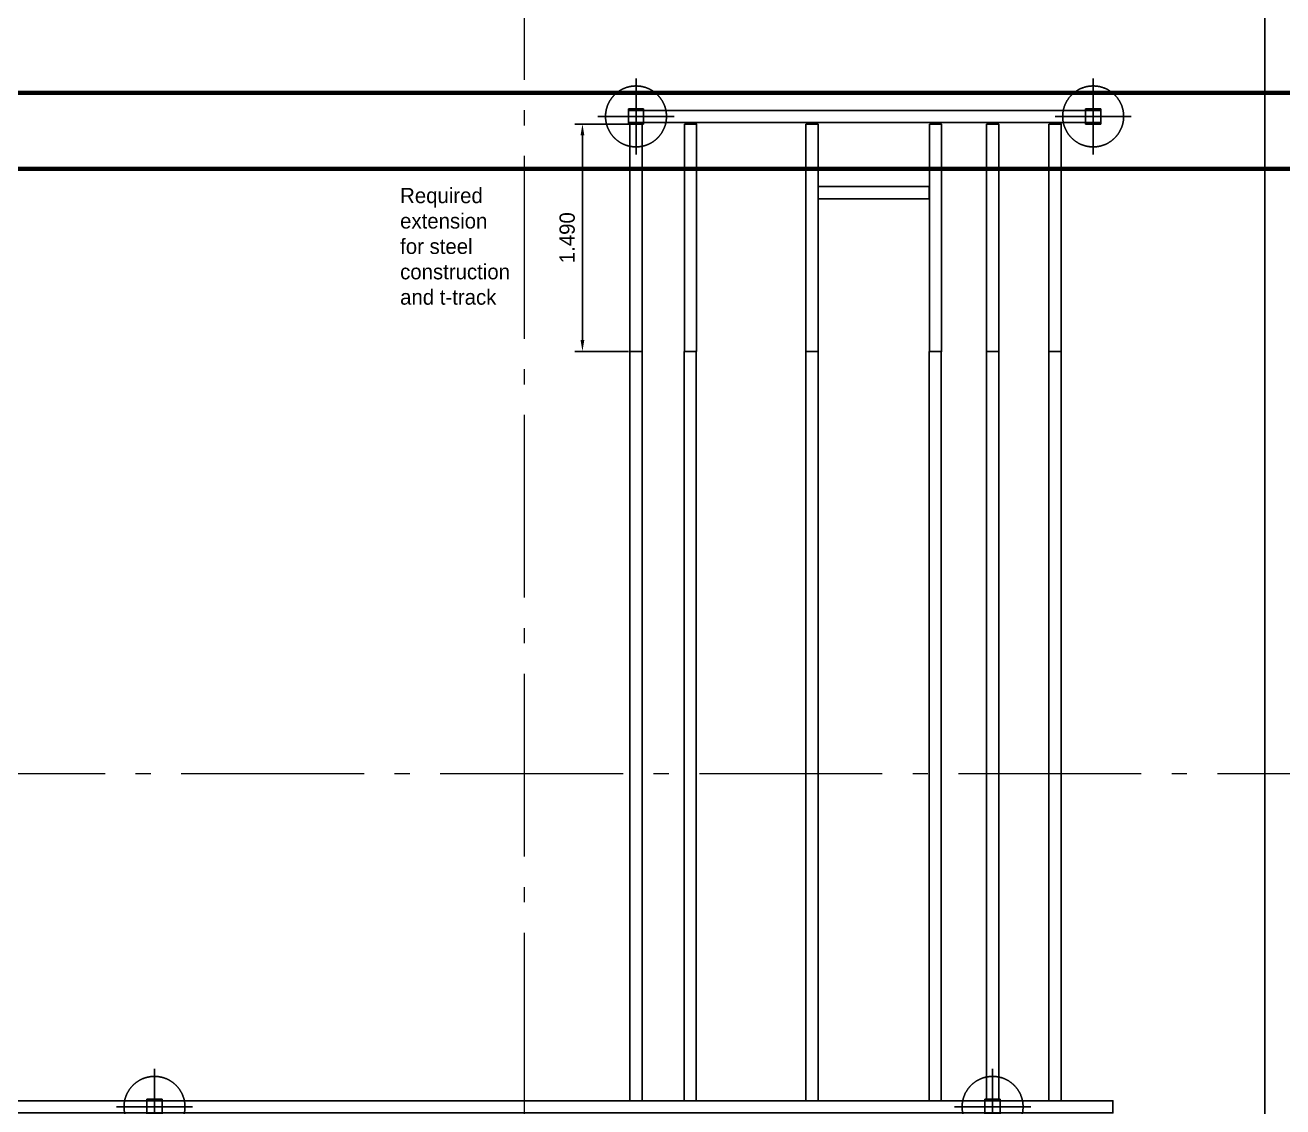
# Model space of a CAD drawing. Header units: millimetres. Extents: x -187347 to 135007, y -6415 to 292048.
# Drawn here: x -48216 to -39962, y 89866 to 96967 of the extents above; entities that cross this region are included whole.
import ezdxf

# ---------------------------------------------------------------- set-up
doc = ezdxf.new("R2010")
doc.units = ezdxf.units.MM
doc.header["$LTSCALE"] = 100
doc.linetypes.add('HIDDEN', pattern=[9.525, 6.35, -3.175])
doc.linetypes.add('Z_LINE-CNTR', pattern=[17, 12, -2, 1, -2])
doc.layers.get('0').update_dxf_attribs({"lineweight": 18})
for name, color, linetype, lineweight in [('BORDER', 4, 'Continuous', 70), ('LAYOUT', 3, 'Continuous', 18), ('S-GRID', 7, 'Continuous', 5)]:
    doc.layers.add(name, color=color, linetype=linetype, lineweight=lineweight)
doc.layers.add('STEEL', color=5, linetype='Continuous')
doc.layers.add('TEXT', color=3, linetype='Continuous')
doc.styles.add('035_100', font='', dxfattribs={"height": 350})
doc.styles.add('MEYN_DIM', font='')
doc.styles.get('035_100').set_extended_font_data('Univers 45 Light')
doc.styles.get('MEYN_DIM').set_extended_font_data('Univers 45 Light')
doc.dimstyles.new('MEYN_SALES$0', dxfattribs={"dimscale": 50, "dimtxt": 2, "dimasz": 1.5, "dimexe": 1, "dimexo": 0, "dimgap": 1, "dimtad": 1, "dimdec": 0, "dimrnd": 5, "dimdsep": 46, "dimlunit": 6, "dimtxsty": 'MEYN_DIM', "dimcen": 1, "dimclrd": 4, "dimclre": 4, "dimclrt": 3, "dimadec": 0, "dimazin": 0, "dimtfac": 1, "dimtdec": 0, "dimtmove": 0, "dimatfit": 3, "dimfxl": 1, "dimtolj": 1, "dimarcsym": 0})

# ---------------------------------------------------------------- blocks, each defined once
blk = doc.blocks.new('A0-Frame')
at = {"layer": 'BORDER', "color": 252, "ltscale": 25}
blk.add_lwpolyline([(0, 83100), (117900, 83100), (117900, 0), (0, 0)], close=True, dxfattribs=at)
at = {"layer": 'BORDER'}
blk.add_lwpolyline([(500, 82600), (117400, 82600), (117400, 500), (500, 500)], close=True, dxfattribs=at)
blk = doc.blocks.new('chilling_column100')
at = {"color": 4, "linetype": 'HIDDEN', "ltscale": 20}
for p, q in [((0, -250), (0, 250)), ((-250, 0), (250, 0))]:
    blk.add_line(p, q, dxfattribs=at)
at = {"color": 1, "linetype": 'Continuous', "ltscale": 20}
for p, q in [((50, 50), (-50, 50)), ((-50, 50), (-50, -50)), ((50, -50), (50, 50)), ((-50, -50), (50, -50))]:
    blk.add_line(p, q, dxfattribs=at)
at = {"color": 4, "linetype": 'HIDDEN', "ltscale": 20}
blk.add_circle((0, 0), 200, dxfattribs=at)
blk = doc.blocks.new('*D74')
at = {"layer": 'Defpoints', "color": 0, "linetype": 'Continuous', "transparency": 16777216}
for p in [(873451.7, 782763.9, 3.4), (873150.3, 781271.5), (873451.7, 781271.5, 3.4)]:
    blk.add_point(p, dxfattribs=at)
at = {"layer": 'LAYOUT', "color": 4, "linetype": 'Continuous', "lineweight": -2, "transparency": 16777216}
for p, q in [((873451.7, 782763.9), (873100.3, 782763.9)), ((873150.3, 782688.9), (873150.3, 781346.5)), ((873451.7, 781271.5), (873100.3, 781271.5))]:
    blk.add_line(p, q, dxfattribs=at)
at = {"layer": 'LAYOUT', "color": 4, "linetype": 'Continuous', "transparency": 16777216}
for points in [[(873137.8, 782688.9), (873162.8, 782688.9), (873150.3, 782763.9)], [(873137.8, 781346.5), (873162.8, 781346.5), (873150.3, 781271.5)]]:
    blk.add_solid(points, dxfattribs=at)
at = {"layer": 'LAYOUT', "color": 3, "linetype": 'Continuous', "transparency": 16777216, "insert": (873050.3, 782017.7), "char_height": 100, "attachment_point": 5, "rotation": 90, "style": 'MEYN_DIM'}
blk.add_mtext('\\A1;1.490', dxfattribs=at)
blk = doc.blocks.new('steel weighing')
at = {"layer": 'STEEL', "color": 6, "linetype": 'ByBlock', "ltscale": 20}
blk.add_line((877628.2, 758776.5), (877628.2, 785429.8), dxfattribs=at)
at = {"layer": 'STEEL', "color": 7, "linetype": 'ByBlock', "ltscale": 20}
for points, elevation in [([(873451.7, 782853.9), (876551.7, 782853.9), (876551.7, 782773.9), (873451.7, 782773.9)], 1.7), ([(873461.7, 781271.5), (873541.7, 781271.5), (873541.7, 776351.5), (873461.7, 776351.5)], 1.7), ([(873816.9, 781271.5), (873896.9, 781271.5), (873896.9, 776351.5), (873816.9, 776351.5)], 1.7), ([(874616.9, 781271.5), (874696.9, 781271.5), (874696.9, 776351.5), (874616.9, 776351.5)], 1.7), ([(875424.9, 781271.5), (875504.9, 781271.5), (875504.9, 776351.5), (875424.9, 776351.5)], 1.7), ([(875801.8, 781271.5), (875881.8, 781271.5), (875881.8, 776351.5), (875801.8, 776351.5)], 1.7), ([(876211.7, 781271.5), (876291.7, 781271.5), (876291.7, 776351.5), (876211.7, 776351.5)], 3.4), ([(848791.8, 776351.5), (876631.8, 776351.5), (876631.8, 776271.5), (848791.8, 776271.5)], 1.7)]:
    blk.add_lwpolyline(points, close=True, dxfattribs=dict(at, elevation=elevation))
at = {"layer": 'STEEL', "color": 2, "linetype": 'ByBlock', "ltscale": 20}
for points, elevation in [([(873461.7, 782763.9), (873541.7, 782763.9), (873541.7, 781271.5), (873461.7, 781271.5)], 1.7), ([(873819.6, 782763.9), (873899.6, 782763.9), (873899.6, 781271.5), (873819.6, 781271.5)], 1.7), ([(874616.9, 782763.9), (874696.9, 782763.9), (874696.9, 781271.5), (874616.9, 781271.5)], 1.7), ([(875427.4, 782762.3), (875507.4, 782762.3), (875507.4, 781269.9), (875427.4, 781269.9)], 1.7), ([(875801.8, 782763.9), (875881.8, 782763.9), (875881.8, 781271.5), (875801.8, 781271.5)], 1.7), ([(876211.7, 782763.9), (876291.7, 782763.9), (876291.7, 781271.5), (876211.7, 781271.5)], -1.7)]:
    blk.add_lwpolyline(points, close=True, dxfattribs=dict(at, elevation=elevation))
at = {"layer": 'STEEL', "color": 1, "linetype": 'ByBlock', "ltscale": 20, "elevation": 1.7}
blk.add_lwpolyline([(874696.9, 782353.9), (875424.9, 782353.9), (875424.9, 782273.9), (874696.9, 782273.9)], close=True, dxfattribs=at)
at = {"layer": 'STEEL', "color": 7, "linetype": 'ByBlock', "ltscale": 20}
for p in [(873501.7, 782813.9, 1.7), (876501.7, 782813.9, 1.7), (870341.8, 776311.5), (875841.8, 776311.5, 1.7)]:
    blk.add_blockref('chilling_column100', p, dxfattribs=at)
at = {"layer": 'TEXT', "color": 2, "linetype": 'Continuous', "insert": (871953.7, 782344.5, -1.7), "char_height": 100, "attachment_point": 1, "style": '035_100'}
blk.add_mtext_dynamic_manual_height_columns('Required\\Pextension \\Pfor steel construction and t-track', width=967.341, gutter_width=1750, heights=[0], dxfattribs=at)
at = {"layer": 'LAYOUT', "color": 4, "linetype": 'Continuous'}
dim = blk.add_linear_dim(base=(873150.3, 781271.5, -1.7), p1=(873451.7, 782763.9, 1.7), p2=(873451.7, 781271.5, 1.7), angle=90, dimstyle='MEYN_SALES$0', dxfattribs=at)
dim.commit()
dim.dimension.update_dxf_attribs({"geometry": '*D74', "text_midpoint": (873050.3, 782017.7, -1.7)})

msp = doc.modelspace()

# ---------------------------------------------------------------- linework, layer by layer
at = {"layer": 'S-GRID', "color": 152, "linetype": 'Z_LINE-CNTR'}
for p, q in [((-44939.9, 111408.8), (-44939.9, -6038.2)), ((-89691.4, 92055), (-18064, 92055))]:
    msp.add_line(p, q, dxfattribs=at)

# ---------------------------------------------------------------- block references
msp.add_blockref('A0-Frame', (-97112.4, 13423.2))
at = {"layer": 'STEEL', "color": 6, "linetype": 'ByBlock'}
msp.add_blockref('steel weighing', (-917708.7, -686445.9, -1.7), dxfattribs=at)

doc.saveas('drawing.dxf')
